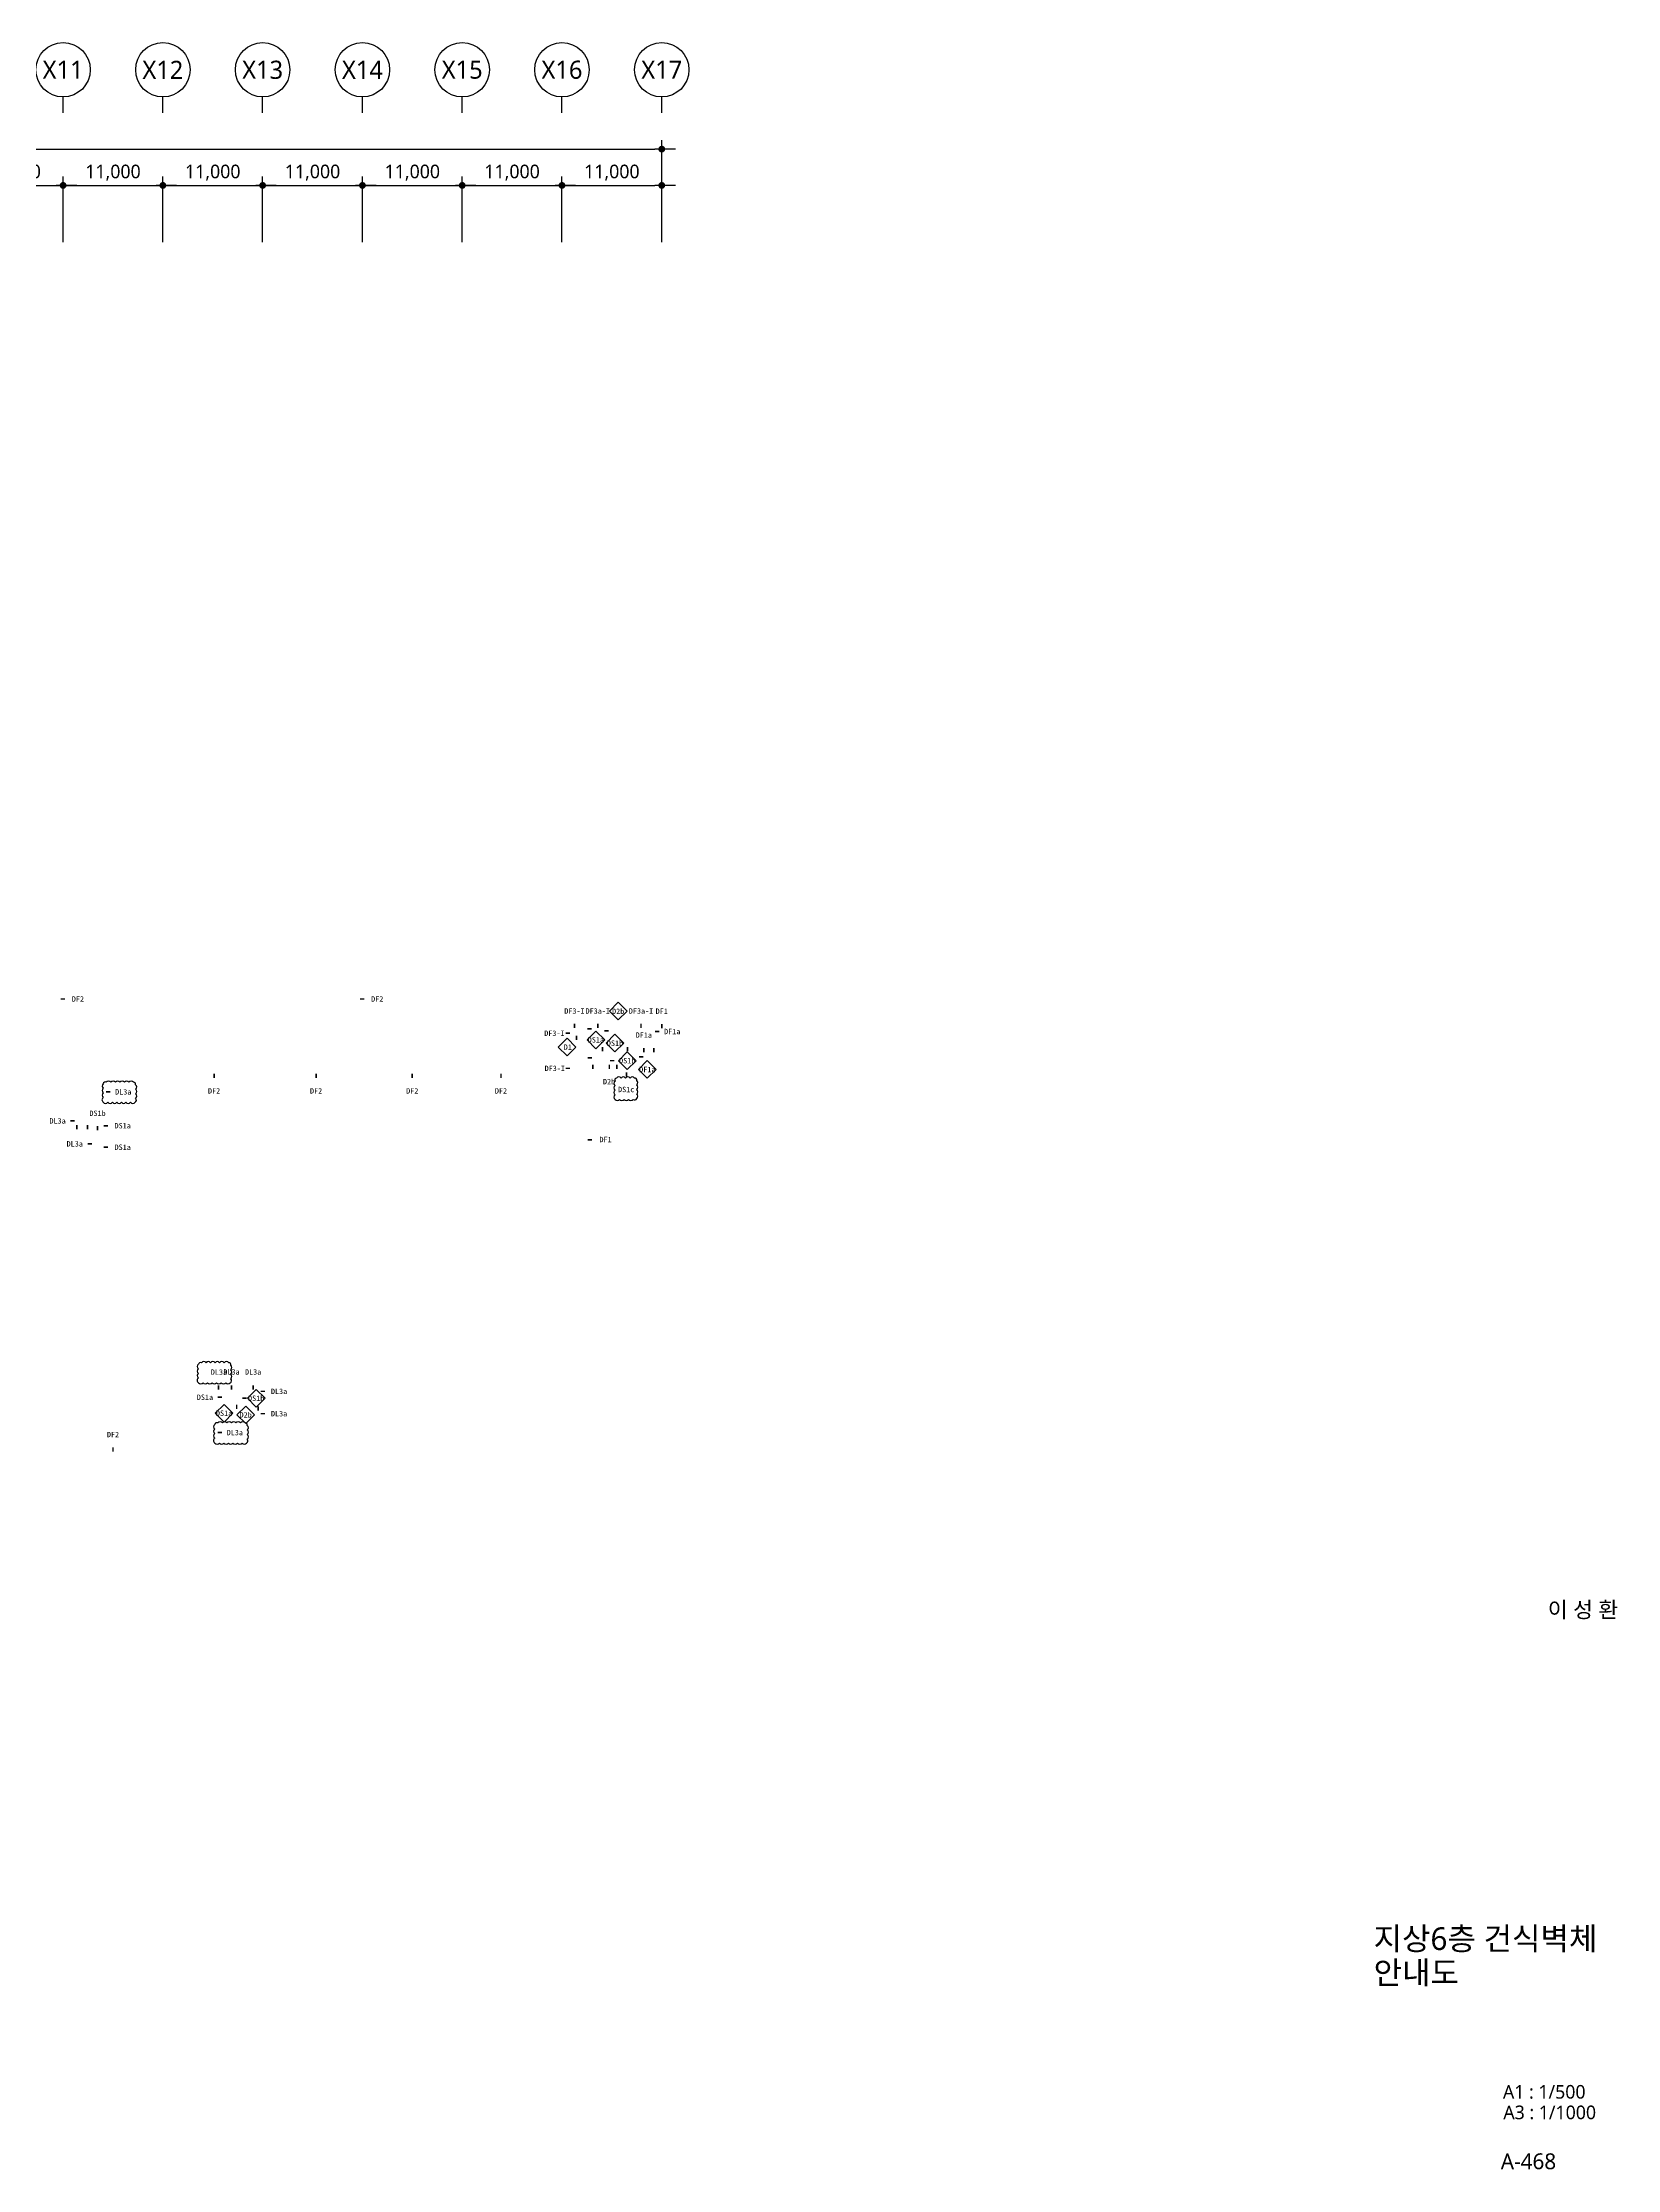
# Model space of a CAD drawing. Header units: millimetres. Extents: x 1205999 to 2806860, y 467935 to 2511436.
# Drawn here: x 1793231 to 1966860, y 1979989 to 2214436 of the extents above; entities that cross this region are included whole.
import ezdxf
from ezdxf.enums import TextEntityAlignment as Align

# ---------------------------------------------------------------- set-up
doc = ezdxf.new("R2010")
doc.units = ezdxf.units.MM
doc.header["$LTSCALE"] = 5
doc.header["$MEASUREMENT"] = 0
doc.layers.get('0').update_dxf_attribs({"linetype": 'CONTINUOUS'})
for name, color, linetype, lineweight in [('A-AXIS-BUBL', 7, 'CONTINUOUS', 25), ('A-BORD-TEXT', 3, 'CONTINUOUS', 25), ('A-DIMS', 7, 'CONTINUOUS', 25), ('A-MKXS-TEXT1', 3, 'CONTINUOUS', 25), ('A-MKXS-WALL', 6, 'CONTINUOUS', 20), ('A-XXXX-TXT2', 3, 'CONTINUOUS', 25), ('REV-202205', 20, 'CONTINUOUS', 25)]:
    doc.layers.add(name, color=color, linetype=linetype, lineweight=lineweight)
doc.layers.add('WAL-TAG', color=3, linetype='CONTINUOUS')
doc.styles.add('HY울릉도L', font='')
doc.styles.add('돋움체', font='')
doc.styles.add('맑은고딕', font='malgun.ttf')
doc.styles.get('HY울릉도L').set_extended_font_data('HYwulM')
doc.styles.get('돋움체').set_extended_font_data('DotumChe')
doc.dimstyles.new('CDIM', dxfattribs={"dimtxt": 3, "dimasz": 1.5, "dimexe": 2, "dimexo": 1, "dimgap": 1, "dimtad": 1, "dimdec": 0, "dimrnd": 0.5, "dimzin": 0, "dimdsep": 32, "dimlunit": 6, "dimtxsty": 'HY울릉도L', "dimblk1": '_CIDOT', "dimblk2": '_CIDOT', "dimsah": 1, "dimcen": 5.5, "dimclrd": 2, "dimclre": 2, "dimclrt": 7, "dimadec": 0, "dimazin": 0, "dimtfac": 1, "dimtdec": 0, "dimtix": 1, "dimtmove": 2, "dimatfit": 1, "dimldrblk": '_CIDOT', "dimfxl": 1, "dimtolj": 1, "dimtzin": 0, "dimlwd": -1, "dimarcsym": 0})

# ---------------------------------------------------------------- blocks, each defined once
blk = doc.blocks.new('_CIDOT')
at = {"color": 0, "linetype": 'ByBlock'}
blk.add_line((2, 0), (-1, 0), dxfattribs=at)
at = {"color": 0, "linetype": 'ByBlock', "const_width": 0.5}
blk.add_lwpolyline([(-0.25, 0, 1), (0.25, 0, 1)], format="xyb", close=True, dxfattribs=at)
blk = doc.blocks.new('*D32')
at = {"layer": 'A-DIMS', "lineweight": -2, "transparency": 16777216}
for p, q in [((225693, 255621), (225693, 262871)), ((236693, 255621), (236693, 262871))]:
    blk.add_line(p, q, dxfattribs=at)
at = {"layer": 'A-DIMS', "transparency": 16777216}
blk.add_line((226443, 261871), (235943, 261871), dxfattribs=at)
at = {"layer": 'A-DIMS', "transparency": 16777216, "xscale": 750, "yscale": 750, "zscale": 750, "rotation": 180}
blk.add_blockref('_CIDOT', (225693, 261871), dxfattribs=at)
at = {"layer": 'A-DIMS', "transparency": 16777216, "xscale": 750, "yscale": 750, "zscale": 750}
blk.add_blockref('_CIDOT', (236693, 261871), dxfattribs=at)
at = {"layer": 'A-DIMS', "color": 3, "transparency": 16777216, "insert": (231193, 263275), "char_height": 1500, "attachment_point": 5, "style": '맑은고딕'}
blk.add_mtext('\\A1;11,000', dxfattribs=at)
blk = doc.blocks.new('*D33')
at = {"layer": 'A-DIMS', "lineweight": -2, "transparency": 16777216}
for p, q in [((236693, 255621), (236693, 262871)), ((247693, 255621), (247693, 262871))]:
    blk.add_line(p, q, dxfattribs=at)
at = {"layer": 'A-DIMS', "transparency": 16777216}
blk.add_line((237443, 261871), (246943, 261871), dxfattribs=at)
at = {"layer": 'A-DIMS', "transparency": 16777216, "xscale": 750, "yscale": 750, "zscale": 750, "rotation": 180}
blk.add_blockref('_CIDOT', (236693, 261871), dxfattribs=at)
at = {"layer": 'A-DIMS', "transparency": 16777216, "xscale": 750, "yscale": 750, "zscale": 750}
blk.add_blockref('_CIDOT', (247693, 261871), dxfattribs=at)
at = {"layer": 'A-DIMS', "color": 3, "transparency": 16777216, "insert": (242193, 263275), "char_height": 1500, "attachment_point": 5, "style": '맑은고딕'}
blk.add_mtext('\\A1;11,000', dxfattribs=at)
blk = doc.blocks.new('*D34')
at = {"layer": 'A-DIMS', "lineweight": -2, "transparency": 16777216}
for p, q in [((247693, 255621), (247693, 262871)), ((258693, 255621), (258693, 262871))]:
    blk.add_line(p, q, dxfattribs=at)
at = {"layer": 'A-DIMS', "transparency": 16777216}
blk.add_line((248443, 261871), (257943, 261871), dxfattribs=at)
at = {"layer": 'A-DIMS', "transparency": 16777216, "xscale": 750, "yscale": 750, "zscale": 750, "rotation": 180}
blk.add_blockref('_CIDOT', (247693, 261871), dxfattribs=at)
at = {"layer": 'A-DIMS', "transparency": 16777216, "xscale": 750, "yscale": 750, "zscale": 750}
blk.add_blockref('_CIDOT', (258693, 261871), dxfattribs=at)
at = {"layer": 'A-DIMS', "color": 3, "transparency": 16777216, "insert": (253193, 263275), "char_height": 1500, "attachment_point": 5, "style": '맑은고딕'}
blk.add_mtext('\\A1;11,000', dxfattribs=at)
blk = doc.blocks.new('*D35')
at = {"layer": 'A-DIMS', "lineweight": -2, "transparency": 16777216}
for p, q in [((258693, 255621), (258693, 262871)), ((269693, 255621), (269693, 262871))]:
    blk.add_line(p, q, dxfattribs=at)
at = {"layer": 'A-DIMS', "transparency": 16777216}
blk.add_line((259443, 261871), (268943, 261871), dxfattribs=at)
at = {"layer": 'A-DIMS', "transparency": 16777216, "xscale": 750, "yscale": 750, "zscale": 750, "rotation": 180}
blk.add_blockref('_CIDOT', (258693, 261871), dxfattribs=at)
at = {"layer": 'A-DIMS', "transparency": 16777216, "xscale": 750, "yscale": 750, "zscale": 750}
blk.add_blockref('_CIDOT', (269693, 261871), dxfattribs=at)
at = {"layer": 'A-DIMS', "color": 3, "transparency": 16777216, "insert": (264193, 263275), "char_height": 1500, "attachment_point": 5, "style": '맑은고딕'}
blk.add_mtext('\\A1;11,000', dxfattribs=at)
blk = doc.blocks.new('*D36')
at = {"layer": 'A-DIMS', "lineweight": -2, "transparency": 16777216}
for p, q in [((269693, 255621), (269693, 262871)), ((280693, 255621), (280693, 262871))]:
    blk.add_line(p, q, dxfattribs=at)
at = {"layer": 'A-DIMS', "transparency": 16777216}
blk.add_line((270443, 261871), (279943, 261871), dxfattribs=at)
at = {"layer": 'A-DIMS', "transparency": 16777216, "xscale": 750, "yscale": 750, "zscale": 750, "rotation": 180}
blk.add_blockref('_CIDOT', (269693, 261871), dxfattribs=at)
at = {"layer": 'A-DIMS', "transparency": 16777216, "xscale": 750, "yscale": 750, "zscale": 750}
blk.add_blockref('_CIDOT', (280693, 261871), dxfattribs=at)
at = {"layer": 'A-DIMS', "color": 3, "transparency": 16777216, "insert": (275193, 263275), "char_height": 1500, "attachment_point": 5, "style": '맑은고딕'}
blk.add_mtext('\\A1;11,000', dxfattribs=at)
blk = doc.blocks.new('*D37')
at = {"layer": 'A-DIMS', "lineweight": -2, "transparency": 16777216}
for p, q in [((280693, 255621), (280693, 262871)), ((291693, 255621), (291693, 262871))]:
    blk.add_line(p, q, dxfattribs=at)
at = {"layer": 'A-DIMS', "transparency": 16777216}
blk.add_line((281443, 261871), (290943, 261871), dxfattribs=at)
at = {"layer": 'A-DIMS', "transparency": 16777216, "xscale": 750, "yscale": 750, "zscale": 750, "rotation": 180}
blk.add_blockref('_CIDOT', (280693, 261871), dxfattribs=at)
at = {"layer": 'A-DIMS', "transparency": 16777216, "xscale": 750, "yscale": 750, "zscale": 750}
blk.add_blockref('_CIDOT', (291693, 261871), dxfattribs=at)
at = {"layer": 'A-DIMS', "color": 3, "transparency": 16777216, "insert": (286193, 263275), "char_height": 1500, "attachment_point": 5, "style": '맑은고딕'}
blk.add_mtext('\\A1;11,000', dxfattribs=at)
blk = doc.blocks.new('*D38')
at = {"layer": 'A-DIMS', "lineweight": -2, "transparency": 16777216}
for p, q in [((126693, 255621), (126693, 266871)), ((302693, 255621), (302693, 266871))]:
    blk.add_line(p, q, dxfattribs=at)
at = {"layer": 'A-DIMS', "transparency": 16777216}
blk.add_line((127443, 265871), (301943, 265871), dxfattribs=at)
at = {"layer": 'A-DIMS', "transparency": 16777216, "xscale": 750, "yscale": 750, "zscale": 750, "rotation": 180}
blk.add_blockref('_CIDOT', (126693, 265871), dxfattribs=at)
at = {"layer": 'A-DIMS', "transparency": 16777216, "xscale": 750, "yscale": 750, "zscale": 750}
blk.add_blockref('_CIDOT', (302693, 265871), dxfattribs=at)
at = {"layer": 'A-DIMS', "color": 3, "transparency": 16777216, "insert": (214693, 267275), "char_height": 1500, "attachment_point": 5, "style": '맑은고딕'}
blk.add_mtext('\\A1;176,000', dxfattribs=at)
blk = doc.blocks.new('*D39')
at = {"layer": 'A-DIMS', "lineweight": -2, "transparency": 16777216}
for p, q in [((291693, 255621), (291693, 262871)), ((302693, 255621), (302693, 262871))]:
    blk.add_line(p, q, dxfattribs=at)
at = {"layer": 'A-DIMS', "transparency": 16777216}
blk.add_line((292443, 261871), (301943, 261871), dxfattribs=at)
at = {"layer": 'A-DIMS', "transparency": 16777216, "xscale": 750, "yscale": 750, "zscale": 750, "rotation": 180}
blk.add_blockref('_CIDOT', (291693, 261871), dxfattribs=at)
at = {"layer": 'A-DIMS', "transparency": 16777216, "xscale": 750, "yscale": 750, "zscale": 750}
blk.add_blockref('_CIDOT', (302693, 261871), dxfattribs=at)
at = {"layer": 'A-DIMS', "color": 3, "transparency": 16777216, "insert": (297193, 263275), "char_height": 1500, "attachment_point": 5, "style": '맑은고딕'}
blk.add_mtext('\\A1;11,000', dxfattribs=at)
blk = doc.blocks.new('wall-tag-02')
at = {"layer": 'A-MKXS-WALL'}
blk.add_lwpolyline([(0, 1185, 112, 112, 0), (0, 885, 0, 0, 0), (0, 608, 0, 0, 0), (-608, 0, 0, 0, 0), (0, -608, 0, 0, 0), (608, 0, 0, 0, 0), (0, 608, 0, 0, 0)], format="xyseb", dxfattribs=at)
blk = doc.blocks.new('wall-tag-01')
blk.add_wipeout([(86681, 26087), (86074, 25480), (86681, 24872), (87289, 25480)]).dxf.layer = 'A-MKXS-WALL'
at = {"layer": 'A-MKXS-WALL'}
blk.add_lwpolyline([(86681, 26087), (86074, 25480), (86681, 24872), (87289, 25480)], close=True, dxfattribs=at)
blk = doc.blocks.new('DIM(210222)')
for p, q in [((236693, 269870.6), (236693, 271620.6)), ((247693, 269870.6), (247693, 271620.6)), ((258693, 269870.6), (258693, 271620.6)), ((269693, 269870.6), (269693, 271620.6)), ((280693, 269870.6), (280693, 271620.6)), ((291693, 269870.6), (291693, 271620.6)), ((302693, 269870.6), (302693, 271620.6))]:
    blk.add_line(p, q)
at = {"layer": 'A-AXIS-BUBL', "ltscale": 0.2}
for centre in [(236693, 274620.6), (247693, 274620.6), (258693, 274620.6), (269693, 274620.6), (280693, 274620.6), (291693, 274620.6), (302693, 274620.6)]:
    blk.add_circle(centre, 3000, dxfattribs=at)
at = {"layer": 'A-XXXX-TXT2', "ltscale": 0.2, "style": '맑은고딕'}
for s, p in [('X11', (236693, 274620.6)), ('X12', (247693, 274620.6)), ('X13', (258693, 274620.6)), ('X14', (269693, 274620.6)), ('X15', (280693, 274620.6)), ('X16', (291693, 274620.6)), ('X17', (302693, 274620.6))]:
    blk.add_text(s, height=2000, dxfattribs=at).set_placement(p, align=Align.MIDDLE)
at = {"layer": 'A-DIMS'}
for p1, p2, distance, picture, middle in [((126693, 255120.6), (302693, 255120.6), 10750, '*D38', (214693, 267275.5)), ((225693, 255120.6), (236693, 255120.6), 6750, '*D32', (231193, 263275.5)), ((236693, 255120.6), (247693, 255120.6), 6750, '*D33', (242193, 263275.5)), ((247693, 255120.6), (258693, 255120.6), 6750, '*D34', (253193, 263275.5)), ((258693, 255120.6), (269693, 255120.6), 6750, '*D35', (264193, 263275.5)), ((269693, 255120.6), (280693, 255120.6), 6750, '*D36', (275193, 263275.5)), ((280693, 255120.6), (291693, 255120.6), 6750, '*D37', (286193, 263275.5)), ((291693, 255120.6), (302693, 255120.6), 6750, '*D39', (297193, 263275.5))]:
    dim = blk.add_aligned_dim(p1=p1, p2=p2, distance=distance, dimstyle='CDIM', override={"dimscale": 500, "dimtxsty": '맑은고딕', "dimclrd": 256, "dimclre": 256, "dimclrt": 3}, dxfattribs=at)
    dim.commit()
    dim.dimension.update_dxf_attribs({"geometry": picture, "text_midpoint": middle})

msp = doc.modelspace()

# ---------------------------------------------------------------- linework, layer by layer
at = {"layer": 'A-MKXS-WALL'}
for points in [[(1853309, 2105713, 180, 180, 0), (1853789, 2105713, 0, 0, 0), (1854233, 2105713, 0, 0, 0), (1854233, 2105477, 0, 0, 0)], [(1855153, 2105504, 180, 180, 0), (1855633, 2105504, 0, 0, 0), (1856695, 2105504, 0, 0, 0), (1856695, 2106708, 0, 0, 0)], [(1852109, 2104976, 180, 180, 0), (1852109, 2104496, 0, 0, 0), (1852109, 2103703, 0, 0, 0), (1852033, 2103703, 0, 0, 0)], [(1853312, 2102535, 180, 180, 0), (1853792, 2102535, 0, 0, 0), (1854236, 2102535, 0, 0, 0), (1854236, 2103542, 0, 0, 0)], [(1854953, 2103220, 180, 180, 0), (1854953, 2103700, 0, 0, 0), (1854953, 2104143, 0, 0, 0), (1855368, 2104143, 0, 0, 0)], [(1857728, 2103220, 180, 180, 0), (1857728, 2103700, 0, 0, 0), (1857728, 2104143, 0, 0, 0), (1857313, 2104143, 0, 0, 0)], [(1860631, 2103133, 180, 180, 0), (1860631, 2103613, 0, 0, 0), (1860631, 2104056, 0, 0, 0), (1859524, 2104056, 0, 0, 0)], [(1853906, 2101772, 180, 180, 0), (1853906, 2101292, 0, 0, 0), (1853906, 2100849, 0, 0, 0), (1855717, 2100849, 0, 0, 0)], [(1856541, 2101772, 180, 180, 0), (1856541, 2101292, 0, 0, 0), (1856541, 2100849, 0, 0, 0), (1855717, 2100849, 0, 0, 0)], [(1855799, 2102208, 180, 180, 0), (1856279, 2102208, 0, 0, 0), (1856723, 2102208, 0, 0, 0)], [(1858983, 2102627, 180, 180, 0), (1859463, 2102627, 0, 0, 0), (1859907, 2102627, 0, 0, 0), (1859907, 2102212, 0, 0, 0)], [(1798174, 2094650, 180, 180, 0), (1798174, 2095130, 0, 0, 0), (1798174, 2095573, 0, 0, 0), (1796789, 2095573, 0, 0, 0)], [(1797016, 2094650, 180, 180, 0), (1797016, 2095130, 0, 0, 0), (1797016, 2095573, 0, 0, 0), (1797016, 2095573, 0, 0, 0)], [(1814633, 2064276, 180, 180, 0), (1814633, 2063796, 0, 0, 0), (1814633, 2063352, 0, 0, 0), (1814217, 2063352, 0, 0, 0)], [(1815265, 2064997, 180, 180, 0), (1815745, 2064997, 0, 0, 0), (1815813, 2064997, 0, 0, 0)], [(1817014, 2064094, 180, 180, 0), (1817014, 2063614, 0, 0, 0), (1817014, 2063170, 0, 0, 0), (1816599, 2063170, 0, 0, 0)]]:
    msp.add_lwpolyline(points, format="xyseb", dxfattribs=at)
at = {"layer": 'REV-202205'}
for points in [[(1799928, 2097623, 0.5205671), (1800428, 2097623, 0.5205671), (1800928, 2097623, 0.5205671), (1801428, 2097623, 0.5205671), (1801928, 2097623, 0.5205671), (1802428, 2097623, 0.5205671), (1802928, 2097623, 0.5205671), (1803428, 2097623, 0.5205671), (1803490, 2098062, 0.5205671), (1803490, 2098562, 0.5205671), (1803490, 2099062, 0.5205671), (1803490, 2099562, 0.5205671), (1803260, 2099832, 0.5205671), (1802760, 2099832, 0.5205671), (1802260, 2099832, 0.5205671), (1801760, 2099832, 0.5205671), (1801260, 2099832, 0.5205671), (1800760, 2099832, 0.5205671), (1800260, 2099832, 0.5205671), (1799928, 2099664, 0.5205671), (1799928, 2099164, 0.5205671), (1799928, 2098664, 0.5205671), (1799928, 2098164, 0.5205671)], [(1810423, 2066703, 0.5205671), (1810923, 2066703, 0.5205671), (1811423, 2066703, 0.5205671), (1811923, 2066703, 0.5205671), (1812423, 2066703, 0.5205671), (1812923, 2066703, 0.5205671), (1813423, 2066703, 0.5205671), (1813923, 2066703, 0.5205671), (1813984, 2067141, 0.5205671), (1813984, 2067641, 0.5205671), (1813984, 2068141, 0.5205671), (1813984, 2068641, 0.5205671), (1813754, 2068912, 0.5205671), (1813254, 2068912, 0.5205671), (1812754, 2068912, 0.5205671), (1812254, 2068912, 0.5205671), (1811754, 2068912, 0.5205671), (1811254, 2068912, 0.5205671), (1810754, 2068912, 0.5205671), (1810423, 2068743, 0.5205671), (1810423, 2068243, 0.5205671), (1810423, 2067743, 0.5205671), (1810423, 2067243, 0.5205671)]]:
    msp.add_lwpolyline(points, format="xyb", close=True, dxfattribs=at)

# ---------------------------------------------------------------- block references
msp.add_blockref('DIM(210222)', (1558806, 1936815))
at = {"layer": 'A-MKXS-WALL', "xscale": -1.6, "yscale": 1.6, "zscale": 1.6}
for p, rotation in [((1802132, 2098773), 90), ((1812626, 2067853), 180)]:
    msp.add_blockref('wall-tag-02', p, dxfattribs=dict(at, rotation=rotation))
at = {"layer": 'WAL-TAG', "yscale": 1.6, "zscale": 1.6}
for p, xscale, rotation in [((1797132, 2109007), 1.6, 90), ((1830132, 2109007), 1.6, 90), ((1861499, 2107667), 1.6, 180), ((1849493, 2105234), -1.6, 270), ((1862655, 2105425), -1.6, 90), ((1794893, 2095573), -1.6, 270), ((1799299, 2096410), -1.6, 180), ((1801855, 2095042), -1.6, 90), ((1796783, 2093041), -1.6, 270), ((1801855, 2092668), -1.6, 90), ((1855213, 2093499), -1.6, 90), ((1814065, 2067841), -1.6, 180), ((1816451, 2067835), -1.6, 180), ((1811136, 2065111), -1.6, 270), ((1819169, 2065763), 1.6, 90), ((1819169, 2063297), 1.6, 90), ((1801002, 2060996), -1.6, 180)]:
    msp.add_blockref('wall-tag-02', p, dxfattribs=dict(at, xscale=xscale, rotation=rotation))
for p, xscale in [((1812144, 2098876), 1.6), ((1823391, 2098876), 1.6), ((1833993, 2098876), 1.6), ((1843774, 2098876), 1.6), ((1855717, 2099877), -1.6)]:
    msp.add_blockref('wall-tag-02', p, dxfattribs=dict(at, xscale=xscale))

# ---------------------------------------------------------------- texts
at = {"layer": 'A-BORD-TEXT', "style": '맑은고딕'}
for s, height, p in [('이 성 환', 1750, (1966949, 2040813)), ('A1 : 1/500', 1500, (1963341, 1987799)), ('A3 : 1/1000', 1500, (1964500, 1985532)), ('A-468', 1750, (1960103, 1980014))]:
    msp.add_text(s, height=height, dxfattribs=at).set_placement(p, align=Align.RIGHT)
for s, p in [('지상6층 건식벽체', (1939974, 2005428)), ('안내도', (1939974, 2001678))]:
    msp.add_text(s, height=2500, dxfattribs=at).set_placement(p, align=Align.MIDDLE_LEFT)
at = {"layer": 'A-MKXS-TEXT1', "style": '돋움체'}
for s, rotation, p in [('DF2', 360, (1797132, 2109008)), ('DF2', 360, (1830132, 2109008)), ('DF3-I', 360, (1851875, 2107685)), ('DF1', 0, (1861499, 2107662)), ('DF1a', 360, (1859524, 2105028)), ('DF1a', 360, (1862655, 2105425)), ('DL3a', 360, (1802132, 2098773)), ('DF2', 360, (1812144, 2098877)), ('DF2', 360, (1823391, 2098877)), ('DF2', 360, (1833993, 2098877)), ('DF2', 360, (1843774, 2098877)), ('DS1b', 360, (1799299, 2096410)), ('DL3a', 360, (1794893, 2095573)), ('DS1a', 360, (1802068, 2095042)), ('DF1', 360, (1855305, 2093516)), ('DL3a', 360, (1796783, 2093041)), ('DS1a', 360, (1802068, 2092668)), ('DL3a', 360, (1812681, 2067882)), ('DL3a', 360, (1814065, 2067905)), ('DL3a', 360, (1816451, 2067899)), ('DF2', 0, (1801002, 2060996))]:
    msp.add_text(s, height=600, rotation=rotation, dxfattribs=at).set_placement(p, align=Align.MIDDLE_CENTER)

# ---------------------------------------------------------------- next in the draw order: block references
at = {"layer": 'WAL-TAG', "yscale": 1.6, "zscale": 1.6}
for p, xscale in [((1715543, 2063737), 1.6), ((1712371, 2062935), 1.6), ((1721217, 2060472), 1.6), ((1955476, 2024230), -1.6), ((1674555, 2022585), 1.6)]:
    msp.add_blockref('wall-tag-01', p, dxfattribs=dict(at, xscale=xscale))

# ---------------------------------------------------------------- next in the draw order: block references
at = {"layer": 'WAL-TAG', "xscale": -1.6, "yscale": 1.6, "zscale": 1.6}
for p, rotation in [((1851875, 2107691), 180), ((1849493, 2101365), 270)]:
    msp.add_blockref('wall-tag-02', p, dxfattribs=dict(at, rotation=rotation))
at = {"layer": 'WAL-TAG', "xscale": 1.6, "yscale": 1.6, "zscale": 1.6}
for p in [(1717650, 2063376), (1676937, 2022403)]:
    msp.add_blockref('wall-tag-01', p, dxfattribs=at)

# ---------------------------------------------------------------- next in the draw order: texts
at = {"layer": 'A-MKXS-TEXT1', "style": '돋움체'}
for s, p in [('DF3-I', (1849665, 2105234)), ('D1', (1851142, 2103703)), ('DF3-I', (1849705, 2101365)), ('DS1c', (1857579, 2099037)), ('DL3a', (1819309, 2065763)), ('DS1a', (1811136, 2065111)), ('DL3a', (1819309, 2063297))]:
    msp.add_text(s, height=600, rotation=360, dxfattribs=at).set_placement(p, align=Align.MIDDLE_CENTER)

# ---------------------------------------------------------------- next in the draw order: linework, layer by layer
at = {"layer": 'REV-202205'}
msp.add_lwpolyline([(1812228, 2060065, 0.5205671), (1812728, 2060065, 0.5205671), (1813228, 2060065, 0.5205671), (1813728, 2060065, 0.5205671), (1814228, 2060065, 0.5205671), (1814728, 2060065, 0.5205671), (1815228, 2060065, 0.5205671), (1815728, 2060065, 0.5205671), (1815790, 2060504, 0.5205671), (1815790, 2061004, 0.5205671), (1815790, 2061504, 0.5205671), (1815790, 2062004, 0.5205671), (1815560, 2062274, 0.5205671), (1815060, 2062274, 0.5205671), (1814560, 2062274, 0.5205671), (1814060, 2062274, 0.5205671), (1813560, 2062274, 0.5205671), (1813060, 2062274, 0.5205671), (1812560, 2062274, 0.5205671), (1812228, 2062106, 0.5205671), (1812228, 2061606, 0.5205671), (1812228, 2061106, 0.5205671), (1812228, 2060606, 0.5205671)], format="xyb", close=True, dxfattribs=at)

# ---------------------------------------------------------------- next in the draw order: block references
at = {"layer": 'A-MKXS-WALL', "xscale": -1.6, "yscale": 1.6, "zscale": 1.6, "rotation": 90}
msp.add_blockref('wall-tag-02', (1814432, 2061215), dxfattribs=at)
at = {"layer": 'WAL-TAG', "xscale": -1.6, "yscale": 1.6, "zscale": 1.6, "rotation": 180}
for p in [(1854444, 2107691), (1859210, 2107691), (1859524, 2105028)]:
    msp.add_blockref('wall-tag-02', p, dxfattribs=at)

# ---------------------------------------------------------------- next in the draw order: texts
at = {"layer": 'A-MKXS-TEXT1', "style": '돋움체'}
for s, p in [('DS1a', (1854233, 2104505)), ('DS1a', (1813245, 2063352)), ('D2b', (1815627, 2063170)), ('DS1b', (1816785, 2064997)), ('DL3a', (1814432, 2061215))]:
    msp.add_text(s, height=600, rotation=360, dxfattribs=at).set_placement(p, align=Align.MIDDLE_CENTER)

# ---------------------------------------------------------------- next in the draw order: block references
at = {"layer": 'WAL-TAG', "xscale": 1.6, "yscale": 1.6, "zscale": 1.6, "rotation": 180}
msp.add_blockref('wall-tag-01', (1995385, 2148448), dxfattribs=at)
at = {"layer": 'WAL-TAG', "xscale": 1.6, "yscale": 1.6, "zscale": 1.6}
msp.add_blockref('wall-tag-01', (1719005, 2061441), dxfattribs=at)

# ---------------------------------------------------------------- next in the draw order: linework, layer by layer
at = {"layer": 'REV-202205'}
msp.add_lwpolyline([(1856348, 2097933, 0.5205671), (1856848, 2097933, 0.5205671), (1857348, 2097933, 0.5205671), (1857848, 2097933, 0.5205671), (1858348, 2097933, 0.5205671), (1858745, 2098036, 0.5205671), (1858745, 2098536, 0.5205671), (1858745, 2099036, 0.5205671), (1858745, 2099536, 0.5205671), (1858745, 2100036, 0.5205671), (1858506, 2100297, 0.5205671), (1858006, 2100297, 0.5205671), (1857506, 2100297, 0.5205671), (1857006, 2100297, 0.5205671), (1856506, 2100297, 0.5205671), (1856348, 2099955, 0.5205671), (1856348, 2099455, 0.5205671), (1856348, 2098955, 0.5205671), (1856348, 2098455, 0.5205671)], format="xyb", close=True, dxfattribs=at)

# ---------------------------------------------------------------- next in the draw order: block references
at = {"layer": 'A-MKXS-WALL', "xscale": -1.6, "yscale": 1.6, "zscale": 1.6}
msp.add_blockref('wall-tag-02', (1857609, 2099020), dxfattribs=at)

# ---------------------------------------------------------------- next in the draw order: texts
at = {"layer": 'A-MKXS-TEXT1', "style": '돋움체'}
for s, p in [('DF3a-I', (1854444, 2107685)), ('DF3a-I', (1859210, 2107685)), ('DS1b', (1856341, 2104143)), ('DS1b', (1857695, 2102208)), ('DF1a', (1859907, 2101240)), ('D2b', (1855687, 2099894))]:
    msp.add_text(s, height=600, rotation=360, dxfattribs=at).set_placement(p, align=Align.MIDDLE_CENTER)
msp.add_text('D2b', height=600, dxfattribs=at).set_placement((1856695, 2107657), align=Align.MIDDLE_CENTER)

doc.saveas('drawing.dxf')
